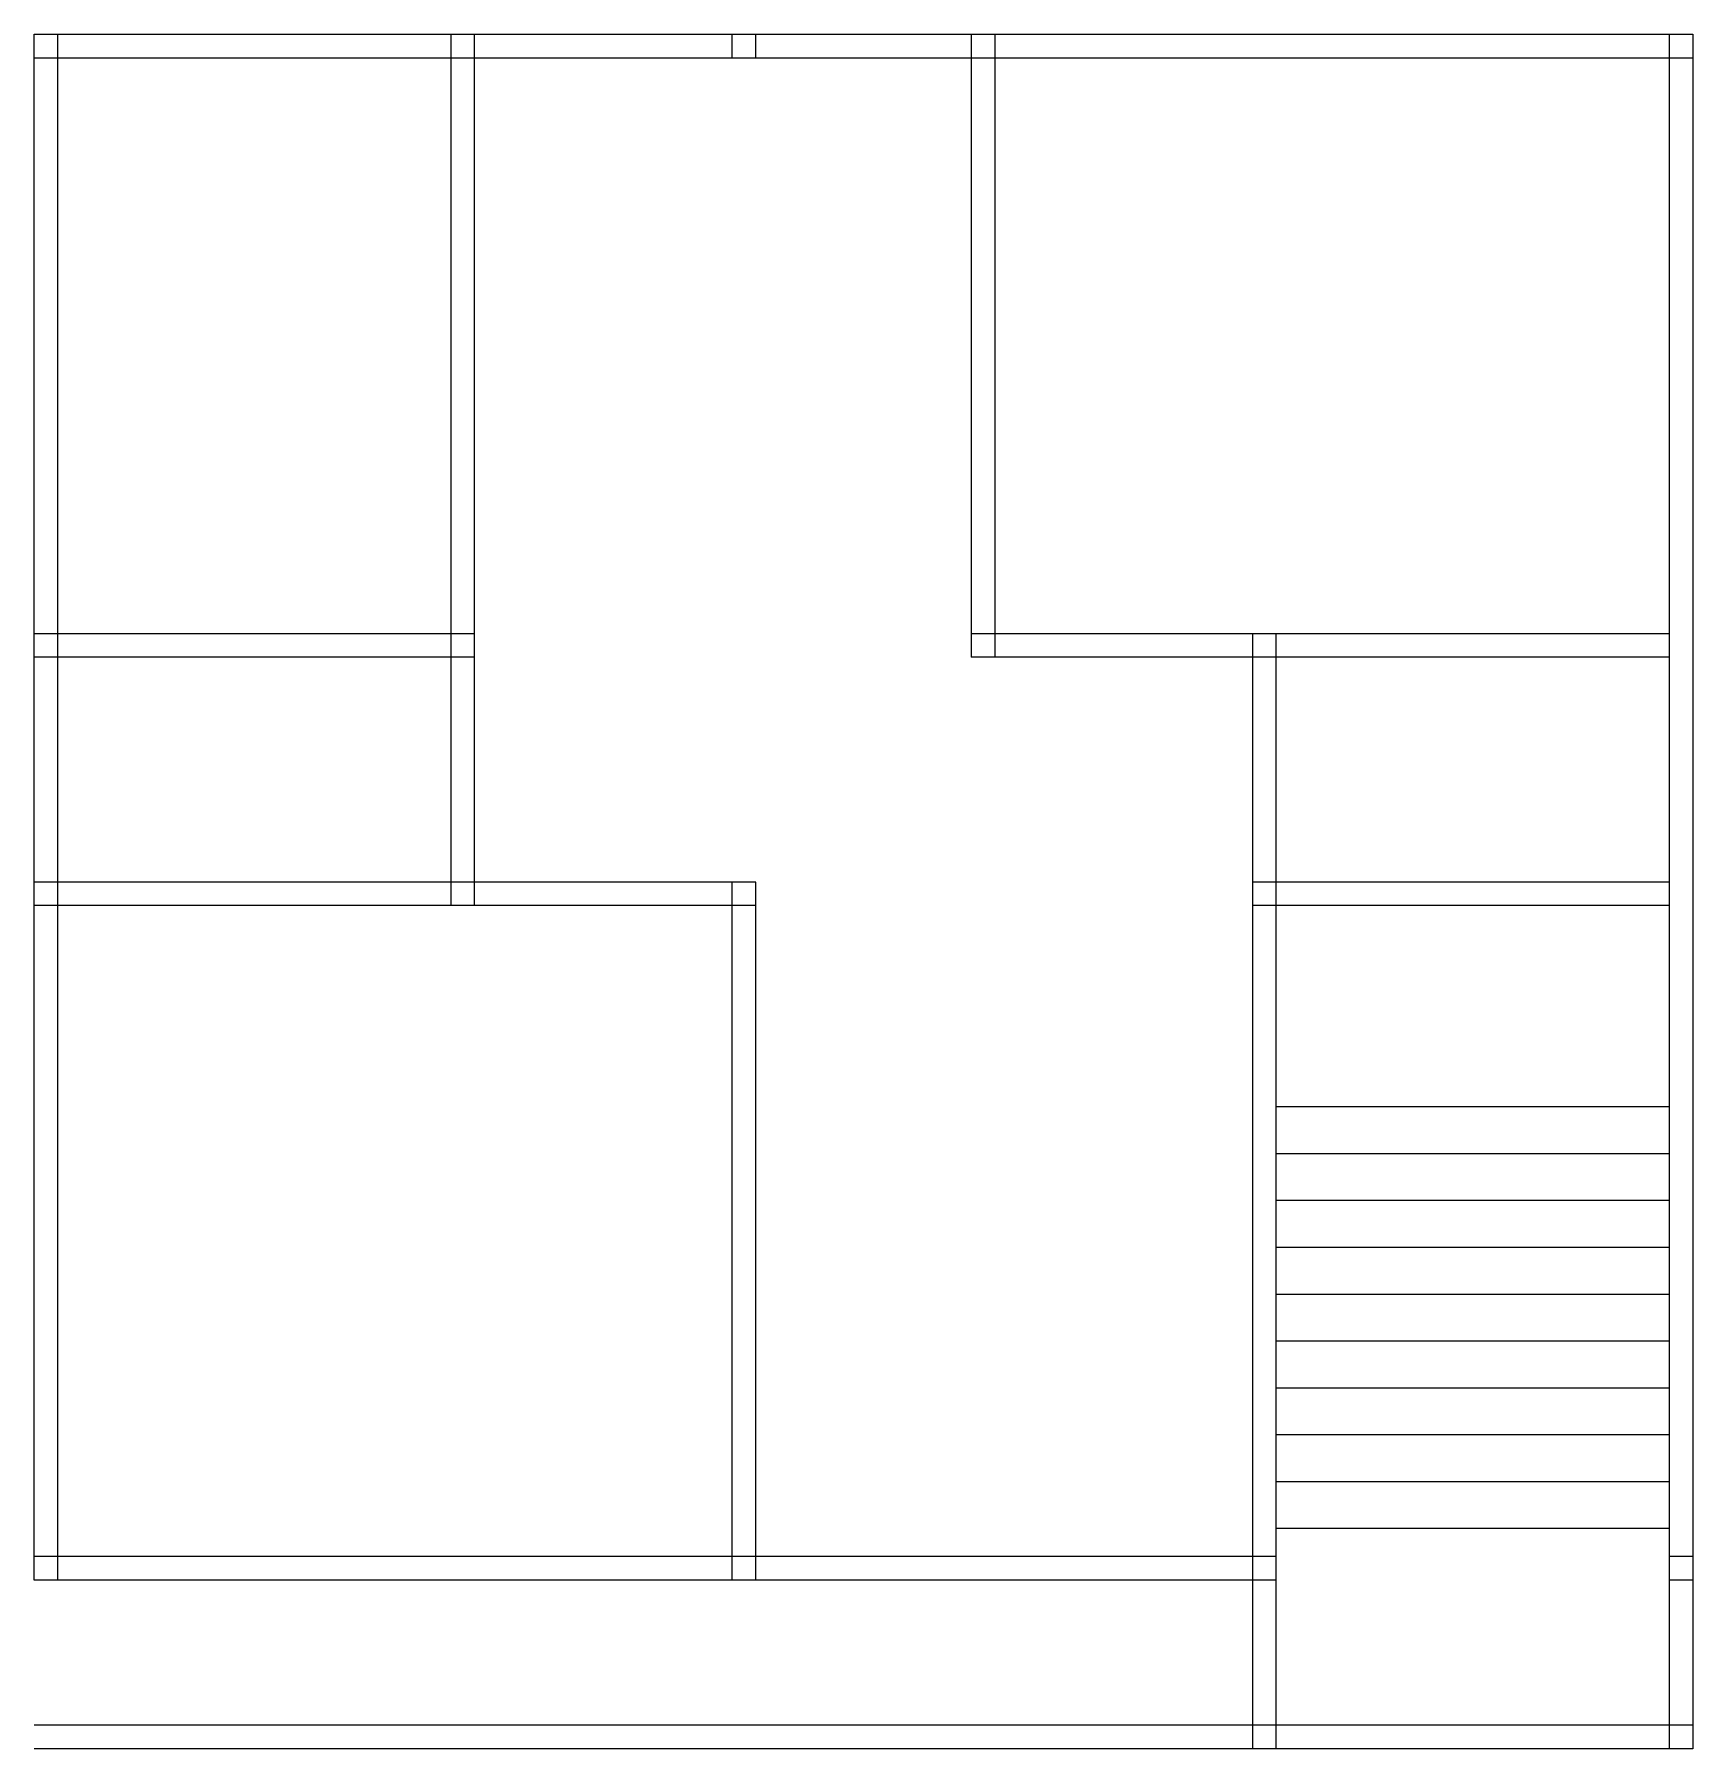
# Model space of a CAD drawing. Header units: inches. Extents: x -4010 to 92088, y -38563 to -1318.
# Drawn here: x 37615.8 to 37969.8, y -23735.8 to -23369.8 of the extents above; entities that cross this region are included whole.
import ezdxf

# ---------------------------------------------------------------- set-up
doc = ezdxf.new("R2010")
doc.units = ezdxf.units.IN
doc.header["$MEASUREMENT"] = 0
doc.layers.add('Brick wall', color=3, linetype='Continuous')

msp = doc.modelspace()

# ---------------------------------------------------------------- linework, layer by layer
at = {"layer": 'Brick wall'}
for p, q in [((37615.751, -23699.788), (37615.751, -23369.788)), ((37615.751, -23369.788), (37969.751, -23369.788)), ((37620.751, -23699.788), (37620.751, -23369.788)), ((37704.751, -23555.788), (37704.751, -23369.788)), ((37709.751, -23555.788), (37709.751, -23369.788)), ((37764.751, -23374.788), (37764.751, -23369.788)), ((37769.751, -23374.788), (37769.751, -23369.788)), ((37815.751, -23369.788), (37815.751, -23502.788)), ((37820.751, -23369.788), (37820.751, -23502.788)), ((37964.751, -23369.788), (37964.751, -23735.788)), ((37969.751, -23369.788), (37969.751, -23735.788)), ((37615.751, -23374.788), (37969.751, -23374.788)), ((37709.751, -23497.788), (37615.751, -23497.788)), ((37964.751, -23497.788), (37815.751, -23497.788)), ((37875.751, -23497.788), (37875.751, -23735.788)), ((37880.751, -23497.788), (37880.751, -23735.788)), ((37709.751, -23502.788), (37615.751, -23502.788)), ((37964.751, -23502.788), (37815.751, -23502.788)), ((37769.751, -23550.788), (37615.751, -23550.788)), ((37769.751, -23550.788), (37615.751, -23550.788)), ((37764.751, -23699.788), (37764.751, -23550.788)), ((37769.751, -23699.788), (37769.751, -23550.788)), ((37880.751, -23550.788), (37875.751, -23550.788)), ((37964.751, -23550.788), (37875.751, -23550.788)), ((37880.751, -23550.788), (37875.751, -23550.788)), ((37769.751, -23555.788), (37615.751, -23555.788)), ((37880.751, -23555.788), (37875.751, -23555.788)), ((37964.751, -23555.788), (37875.751, -23555.788)), ((37964.751, -23598.788), (37880.751, -23598.788)), ((37964.751, -23608.788), (37880.751, -23608.788)), ((37964.751, -23618.788), (37880.751, -23618.788)), ((37964.751, -23628.788), (37880.751, -23628.788)), ((37964.751, -23638.788), (37880.751, -23638.788)), ((37964.751, -23648.788), (37880.751, -23648.788)), ((37964.751, -23658.788), (37880.751, -23658.788)), ((37964.751, -23668.788), (37880.751, -23668.788)), ((37964.751, -23678.788), (37880.751, -23678.788)), ((37964.751, -23688.788), (37880.751, -23688.788)), ((37880.751, -23694.788), (37615.751, -23694.788)), ((37969.751, -23694.788), (37964.751, -23694.788)), ((37880.751, -23699.788), (37615.751, -23699.788)), ((37969.751, -23699.788), (37964.751, -23699.788)), ((37969.751, -23730.788), (37615.751, -23730.788)), ((37969.751, -23735.788), (37615.751, -23735.788))]:
    msp.add_line(p, q, dxfattribs=at)

doc.saveas('drawing.dxf')
